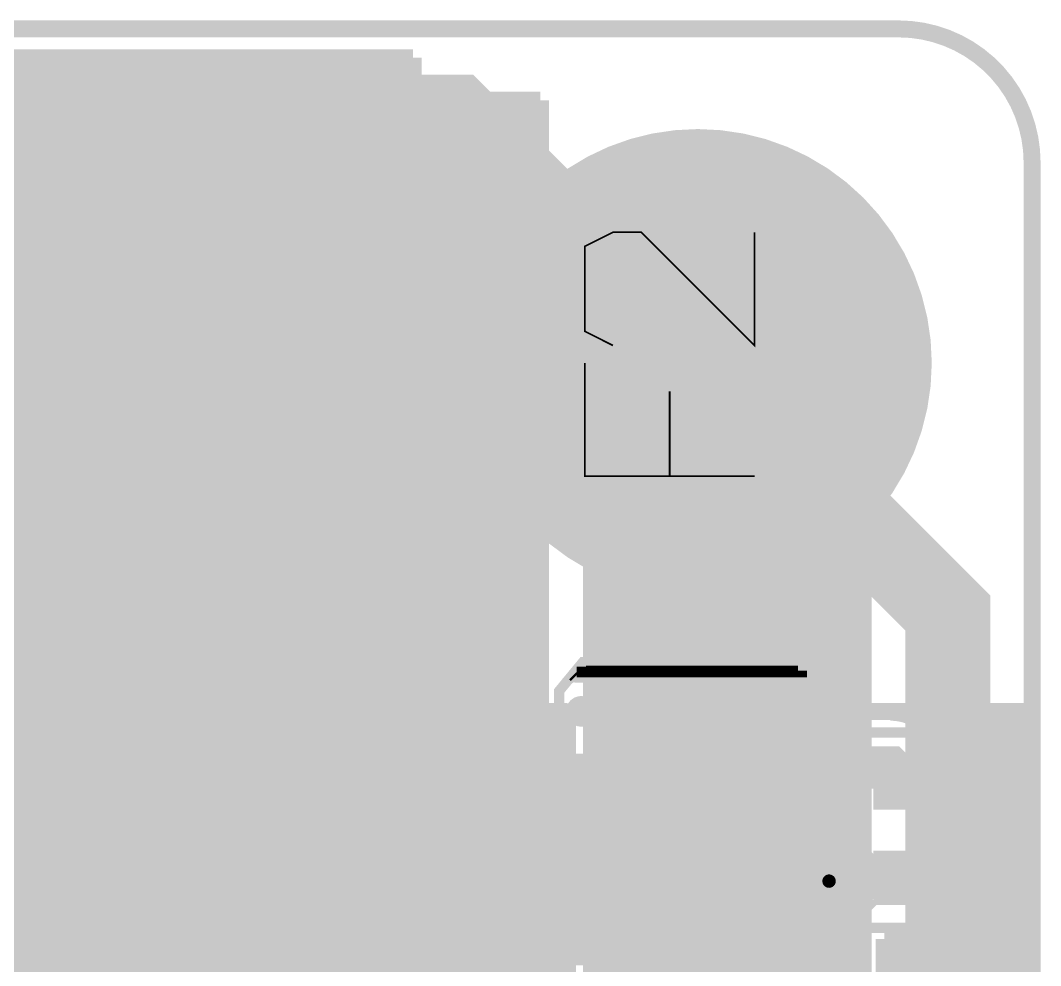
# Model space of a CAD drawing. Extents: x -5 to 208, y -5 to 206.
# Drawn here: x 191.86 to 207.13, y 192.28 to 206.43 of the extents above; entities that cross this region are included whole.
import ezdxf

# ---------------------------------------------------------------- set-up
doc = ezdxf.new("R2010")
doc.units = 0
doc.header["$MEASUREMENT"] = 0
doc.layers.get('0').update_dxf_attribs({"linetype": 'CONTINUOUS'})
for name, color, linetype in [('22-301-0_BOT', 7, 'CONTINUOUS'), ('22-301-0_DRD', 7, 'CONTINUOUS'), ('22-301-0_IN1', 1, 'CONTINUOUS'), ('22-301-0_IN2', 4, 'CONTINUOUS'), ('22-301-0_SMB', 3, 'CONTINUOUS'), ('22-301-0_SMT', 5, 'CONTINUOUS'), ('22-301-0_SST', 10, 'CONTINUOUS'), ('22-301-0_TOP', 14, 'CONTINUOUS'), ('THRUHOLE_TAP', 11, 'CONTINUOUS')]:
    doc.layers.add(name, color=color, linetype=linetype)

# ---------------------------------------------------------------- blocks, each defined once
blk = doc.blocks.new('ROUND_22')
at = {"const_width": 3.50012}
blk.add_lwpolyline([(-1.75006, 0, 1), (1.75006, 0, 1)], format="xyb", close=True, dxfattribs=at)
blk = doc.blocks.new('ROUND_66')
at = {"const_width": 0.35052}
blk.add_lwpolyline([(-0.17526, 0, 1), (0.17526, 0, 1)], format="xyb", close=True, dxfattribs=at)
blk = doc.blocks.new('ROUND_44')
at = {"const_width": 1.75006}
blk.add_lwpolyline([(-0.87503, 0, 1), (0.87503, 0, 1)], format="xyb", close=True, dxfattribs=at)
blk = doc.blocks.new('ROUND_69')
at = {"const_width": 0.35052}
blk.add_lwpolyline([(-0.17526, 0, 1), (0.17526, 0, 1)], format="xyb", close=True, dxfattribs=at)
blk = doc.blocks.new('RECTANGLE_6')
blk.add_solid([(0.4826, 0.4064), (0.4826, -0.4064), (-0.4826, 0.4064), (-0.4826, -0.4064)])
blk = doc.blocks.new('RECTANGLE_19')
blk.add_solid([(1.3716, 1.0795), (1.3716, -1.0795), (-1.3716, 1.0795), (-1.3716, -1.0795)])
blk = doc.blocks.new('ROUND_71')
at = {"const_width": 0.7493}
blk.add_lwpolyline([(-0.37465, 0, 1), (0.37465, 0, 1)], format="xyb", close=True, dxfattribs=at)
blk = doc.blocks.new('ROUND_1')
at = {"const_width": 0.50038}
blk.add_lwpolyline([(-0.25019, 0, 1), (0.25019, 0, 1)], format="xyb", close=True, dxfattribs=at)
blk = doc.blocks.new('ROUND_74')
at = {"const_width": 0.10033}
blk.add_lwpolyline([(-0.050164, 0, 1), (0.050164, 0, 1)], format="xyb", close=True, dxfattribs=at)

msp = doc.modelspace()

# ---------------------------------------------------------------- linework, layer by layer
at = {"layer": '22-301-0_BOT'}
for points, const_width in [([(195.834, 203.073), (171.47286, 203.073)], 0.254), ([(191.9478, 203.073), (191.9478, 193.4337)], 0.254), ([(192.1764, 203.073), (192.1764, 193.4337)], 0.254), ([(192.405, 203.073), (192.405, 193.4337)], 0.254), ([(192.6336, 203.073), (192.6336, 193.4337)], 0.254), ([(192.8622, 203.073), (192.8622, 193.4337)], 0.254), ([(193.0908, 203.073), (193.0908, 193.4337)], 0.254), ([(193.3194, 203.073), (193.3194, 193.4337)], 0.254), ([(193.548, 203.073), (193.548, 193.4337)], 0.254), ([(193.7766, 203.073), (193.7766, 193.4337)], 0.254), ([(194.0052, 203.073), (194.0052, 193.4337)], 0.254), ([(194.2338, 203.073), (194.2338, 193.4337)], 0.254), ([(194.4624, 203.073), (194.4624, 193.4337)], 0.254), ([(194.691, 203.073), (194.691, 193.4337)], 0.254), ([(194.9196, 203.073), (194.9196, 193.4337)], 0.254), ([(195.1482, 203.073), (195.1482, 193.4337)], 0.254), ([(195.3768, 203.073), (195.3768, 193.4337)], 0.254), ([(195.6054, 203.073), (195.6054, 193.4337)], 0.254), ([(195.834, 203.073), (195.834, 195.326)], 0.254), ([(195.834, 202.946), (171.47286, 202.946)], 0.254), ([(195.834, 202.7174), (171.47286, 202.7174)], 0.254), ([(195.834, 202.4888), (171.47286, 202.4888)], 0.254), ([(195.834, 202.2602), (171.47286, 202.2602)], 0.254), ([(195.834, 202.0316), (171.47286, 202.0316)], 0.254), ([(195.834, 201.803), (171.0436, 201.803)], 0.254), ([(195.834, 201.5744), (171.26458, 201.5744)], 0.254), ([(195.834, 201.3458), (171.39158, 201.3458)], 0.254), ([(195.834, 201.1172), (171.45762, 201.1172)], 0.254), ([(195.834, 200.8886), (171.47286, 200.8886)], 0.254), ([(195.834, 200.66), (171.43984, 200.66)], 0.254), ([(195.834, 200.4314), (171.35348, 200.4314)], 0.254), ([(195.834, 200.2028), (171.19854, 200.2028)], 0.254), ([(195.834, 199.9742), (170.92168, 199.9742)], 0.254), ([(195.834, 199.7456), (109.5502, 199.7456)], 0.254), ([(195.834, 199.517), (109.26318, 199.517)], 0.254), ([(195.834, 199.2884), (109.21746, 199.2884)], 0.254), ([(195.834, 199.0598), (109.5248, 199.0598)], 0.254), ([(195.834, 198.8312), (109.70768, 198.8312)], 0.254), ([(195.834, 198.6026), (109.82198, 198.6026)], 0.254), ([(195.834, 198.374), (109.89056, 198.374)], 0.254), ([(195.834, 198.1454), (109.91342, 198.1454)], 0.254), ([(195.834, 197.9168), (109.89818, 197.9168)], 0.254), ([(195.834, 197.6882), (109.8423, 197.6882)], 0.254), ([(195.834, 197.4596), (109.73816, 197.4596)], 0.254), ([(195.834, 197.231), (109.57306, 197.231)], 0.254), ([(195.834, 197.0024), (109.30382, 197.0024)], 0.254), ([(195.834, 196.7738), (106.6927, 196.7738)], 0.254), ([(195.834, 196.5452), (106.6927, 196.5452)], 0.254), ([(195.834, 196.3166), (106.6927, 196.3166)], 0.254), ([(195.834, 196.088), (106.6927, 196.088)], 0.254), ([(195.834, 195.8594), (106.6927, 195.8594)], 0.254), ([(195.834, 195.6308), (106.6927, 195.6308)], 0.254), ([(195.834, 195.4022), (106.6927, 195.4022)], 0.254), ([(202.057, 195.326), (195.834, 195.326)], 0.254), ([(195.834, 195.326), (195.834, 193.4337)], 0.254), ([(196.0626, 195.326), (196.0626, 193.4337)], 0.254), ([(196.2912, 195.326), (196.2912, 193.4337)], 0.254), ([(196.5198, 195.326), (196.5198, 193.4337)], 0.254), ([(196.7484, 195.326), (196.7484, 193.4337)], 0.254), ([(196.977, 195.326), (196.977, 193.4337)], 0.254), ([(197.2056, 195.326), (197.2056, 193.4337)], 0.254), ([(197.4342, 195.326), (197.4342, 193.4337)], 0.254), ([(197.6628, 195.326), (197.6628, 193.4337)], 0.254), ([(197.8914, 195.326), (197.8914, 193.4337)], 0.254), ([(198.12, 195.326), (198.12, 193.4337)], 0.254), ([(198.3486, 195.326), (198.3486, 193.4337)], 0.254), ([(198.5772, 195.326), (198.5772, 193.4337)], 0.254), ([(198.8058, 195.326), (198.8058, 193.4337)], 0.254), ([(199.0344, 195.326), (199.0344, 193.4337)], 0.254), ([(199.263, 195.326), (199.263, 193.4337)], 0.254), ([(199.4916, 195.326), (199.4916, 193.4337)], 0.254), ([(199.7202, 195.326), (199.7202, 193.4337)], 0.254), ([(199.9488, 195.326), (199.9488, 193.4337)], 0.254), ([(200.1774, 195.326), (200.1774, 193.4337)], 0.254), ([(200.406, 195.326), (200.406, 193.4337)], 0.254), ([(200.6346, 195.326), (200.6346, 193.4337)], 0.254), ([(200.8632, 195.326), (200.8632, 193.4337)], 0.254), ([(201.0918, 195.326), (201.0918, 193.4337)], 0.254), ([(201.3204, 195.326), (201.3204, 193.4337)], 0.254), ([(201.549, 195.326), (201.549, 193.4337)], 0.254), ([(201.7776, 195.326), (201.7776, 193.4337)], 0.254), ([(202.0062, 195.326), (202.0062, 193.4337)], 0.254), ([(202.057, 195.326), (202.057, 193.4337)], 0.254), ([(202.057, 195.1736), (106.6927, 195.1736)], 0.254), ([(202.057, 194.945), (106.6927, 194.945)], 0.254), ([(202.057, 194.7164), (106.6927, 194.7164)], 0.254), ([(202.057, 194.4878), (106.6927, 194.4878)], 0.254), ([(202.057, 194.2592), (106.6927, 194.2592)], 0.254), ([(202.057, 194.0306), (106.6927, 194.0306)], 0.254), ([(202.057, 193.802), (106.6927, 193.802)], 0.254), ([(133.985, 190.5), (162.433, 190.5), (163.322, 189.611), (175.768, 189.611), (178.943, 192.786), (203.2, 192.786), (203.962, 193.548)], 0.635), ([(202.057, 193.5734), (106.6927, 193.5734)], 0.254), ([(202.057, 193.4337), (178.943, 193.4337)], 0.254)]:
    msp.add_lwpolyline(points, dxfattribs=dict(at, const_width=const_width))
at = {"layer": '22-301-0_DRD', "const_width": 0.254}
for points in [[(205.00086, 206.2988), (-2.99974, 206.2988)], [(206.99984, 121.99874), (206.99984, 204.29982)], [(200.72858, 202.57008), (200.72858, 200.03008)], [(203.26858, 202.57008), (200.72858, 202.57008)], [(203.26858, 202.57008), (200.72858, 200.03008)], [(203.26858, 200.03008), (200.72858, 202.57008)], [(203.26858, 200.03008), (203.26858, 202.57008)], [(200.72858, 200.03008), (203.26858, 200.03008)], [(203.708, 194.183), (203.327, 193.802)], [(204.216, 194.183), (203.708, 194.183)], [(204.597, 193.802), (204.216, 194.183)], [(203.327, 193.802), (203.327, 193.294)], [(204.597, 193.294), (204.597, 193.802)], [(203.327, 193.294), (203.708, 192.913)], [(204.216, 192.913), (204.597, 193.294)], [(203.708, 192.913), (204.216, 192.913)]]:
    msp.add_lwpolyline(points, dxfattribs=at)
msp.add_lwpolyline([(206.99984, 204.29982, 0.4142136), (205.00086, 206.2988)], format="xyb", dxfattribs=at)
at = {"layer": '22-301-0_IN1'}
for points, const_width in [([(162.3695, 202.92822), (162.3695, 204.9272), (162.3695, 204.978), (198.374, 204.978), (201.99858, 201.35088), (201.99858, 201.30008)], 1.27), ([(195.58, 203.327), (171.3992, 203.327)], 0.254), ([(191.77, 203.327), (191.77, 165.9763)], 0.254), ([(191.9986, 203.327), (191.9986, 166.27856)], 0.254), ([(192.2272, 203.327), (192.2272, 166.39032)], 0.254), ([(192.4558, 203.327), (192.4558, 166.41318)], 0.254), ([(192.6844, 203.327), (192.6844, 166.35476)], 0.254), ([(192.913, 203.327), (192.913, 166.18712)], 0.254), ([(193.1416, 203.327), (193.1416, 164.846)], 0.254), ([(193.3702, 203.327), (193.3702, 164.846)], 0.254), ([(193.5988, 203.327), (193.5988, 164.846)], 0.254), ([(193.8274, 203.327), (193.8274, 164.846)], 0.254), ([(194.056, 203.327), (194.056, 164.846)], 0.254), ([(194.2846, 203.327), (194.2846, 164.846)], 0.254), ([(194.5132, 203.327), (194.5132, 164.846)], 0.254), ([(194.7418, 203.327), (194.7418, 164.846)], 0.254), ([(194.9704, 203.327), (194.9704, 164.846)], 0.254), ([(195.199, 203.327), (195.199, 164.846)], 0.254), ([(195.4276, 203.327), (195.4276, 164.846)], 0.254), ([(195.58, 203.327), (199.644, 199.263), (199.644, 164.846)], 0.254), ([(195.6562, 203.2508), (195.6562, 164.846)], 0.254), ([(195.7832, 203.1238), (171.45508, 203.1238)], 0.254), ([(196.0118, 202.8952), (171.47286, 202.8952)], 0.254), ([(195.8848, 203.0222), (195.8848, 164.846)], 0.254), ([(196.1134, 202.7936), (196.1134, 164.846)], 0.254), ([(196.2404, 202.6666), (171.43984, 202.6666)], 0.254), ([(196.469, 202.438), (171.35602, 202.438)], 0.254), ([(196.342, 202.565), (196.342, 164.846)], 0.254), ([(196.5706, 202.3364), (196.5706, 164.846)], 0.254), ([(196.6976, 202.2094), (171.20616, 202.2094)], 0.254), ([(196.9262, 201.9808), (170.93438, 201.9808)], 0.254), ([(196.7992, 202.1078), (196.7992, 164.846)], 0.254), ([(197.0278, 201.8792), (197.0278, 180.96992)], 0.254), ([(197.1548, 201.7522), (171.10456, 201.7522)], 0.254), ([(201.99858, 201.30008), (205.74, 197.55866), (205.74, 140.843), (205.74, 128.651), (202.057, 124.968), (201.99858, 124.9807)], 1.27), ([(201.99858, 201.30008), (205.74, 197.55866), (205.74, 140.843), (202.565, 140.843)], 1.27), ([(197.3834, 201.5236), (171.30014, 201.5236)], 0.254), ([(197.2564, 201.6506), (197.2564, 181.10708)], 0.254), ([(197.485, 201.422), (197.485, 181.14772)], 0.254), ([(197.612, 201.295), (171.40936, 201.295)], 0.254), ([(197.8406, 201.0664), (171.46524, 201.0664)], 0.254), ([(197.7136, 201.1934), (197.7136, 181.10708)], 0.254), ([(197.9422, 200.9648), (197.9422, 180.96992)], 0.254), ([(198.0692, 200.8378), (171.46778, 200.8378)], 0.254), ([(198.2978, 200.6092), (171.4246, 200.6092)], 0.254), ([(198.1708, 200.7362), (198.1708, 164.846)], 0.254), ([(198.3994, 200.5076), (198.3994, 164.846)], 0.254), ([(198.5264, 200.3806), (171.32554, 200.3806)], 0.254), ([(198.755, 200.152), (171.15282, 200.152)], 0.254), ([(198.628, 200.279), (198.628, 164.846)], 0.254), ([(198.8566, 200.0504), (198.8566, 164.846)], 0.254), ([(198.9836, 199.9234), (170.82262, 199.9234)], 0.254), ([(199.2122, 199.6948), (109.4994, 199.6948)], 0.254), ([(199.0852, 199.8218), (199.0852, 164.846)], 0.254), ([(199.3138, 199.5932), (199.3138, 164.846)], 0.254), ([(199.4408, 199.4662), (109.1692, 199.4662)], 0.254), ([(199.644, 199.2376), (109.30382, 199.2376)], 0.254), ([(200.406, 199.263), (200.406, 164.211), (176.149, 164.211)], 0.254), ([(199.5424, 199.3646), (199.5424, 164.846)], 0.254), ([(200.406, 199.263), (204.47, 195.199)], 0.254), ([(200.533, 199.136), (200.406, 199.136)], 0.254), ([(200.5584, 199.1106), (200.5584, 126.4793)], 0.254), ([(199.644, 199.009), (109.57306, 199.009)], 0.254), ([(199.644, 198.7804), (109.73816, 198.7804)], 0.254), ([(200.7616, 198.9074), (200.406, 198.9074)], 0.254), ([(200.787, 198.882), (200.787, 126.6698)], 0.254), ([(200.9902, 198.6788), (200.406, 198.6788)], 0.254), ([(201.0156, 198.6534), (201.0156, 126.81204)], 0.254), ([(199.644, 198.5518), (109.8423, 198.5518)], 0.254), ([(199.644, 198.3232), (109.89818, 198.3232)], 0.254), ([(201.2188, 198.4502), (200.406, 198.4502)], 0.254), ([(201.2442, 198.4248), (201.2442, 170.18508)], 0.254), ([(201.4474, 198.2216), (200.406, 198.2216)], 0.254), ([(201.4728, 198.1962), (201.4728, 170.39336)], 0.254), ([(199.644, 198.0946), (109.91342, 198.0946)], 0.254), ([(199.644, 197.866), (109.89056, 197.866)], 0.254), ([(201.676, 197.993), (200.406, 197.993)], 0.254), ([(201.7014, 197.9676), (201.7014, 170.46956)], 0.254), ([(201.9046, 197.7644), (200.406, 197.7644)], 0.254), ([(201.93, 197.739), (201.93, 170.46702)], 0.254), ([(199.644, 197.6374), (109.82198, 197.6374)], 0.254), ([(199.644, 197.4088), (109.70768, 197.4088)], 0.254), ([(202.1332, 197.5358), (200.406, 197.5358)], 0.254), ([(202.1586, 197.5104), (202.1586, 170.37812)], 0.254), ([(202.3618, 197.3072), (200.406, 197.3072)], 0.254), ([(202.3872, 197.2818), (202.3872, 170.14698)], 0.254), ([(199.644, 197.1802), (109.5248, 197.1802)], 0.254), ([(199.644, 196.9516), (109.21746, 196.9516)], 0.254), ([(202.5904, 197.0786), (200.406, 197.0786)], 0.254), ([(202.6158, 197.0532), (202.6158, 141.8082)], 0.254), ([(202.819, 196.85), (200.406, 196.85)], 0.254), ([(202.8444, 196.8246), (202.8444, 141.8082)], 0.254), ([(199.644, 196.723), (71.53402, 196.723)], 0.254), ([(199.644, 196.4944), (71.53656, 196.4944)], 0.254), ([(203.0476, 196.6214), (200.406, 196.6214)], 0.254), ([(203.073, 196.596), (203.073, 164.02812)], 0.254), ([(203.2762, 196.3928), (200.406, 196.3928)], 0.254), ([(203.3016, 196.3674), (203.3016, 164.19576)], 0.254), ([(199.644, 196.2658), (71.46036, 196.2658)], 0.254), ([(199.644, 196.0372), (71.25208, 196.0372)], 0.254), ([(203.5048, 196.1642), (200.406, 196.1642)], 0.254), ([(203.5302, 196.1388), (203.5302, 164.25418)], 0.254), ([(203.7334, 195.9356), (200.406, 195.9356)], 0.254), ([(203.7588, 195.9102), (203.7588, 164.23132)], 0.254), ([(199.644, 195.8086), (67.691, 195.8086)], 0.254), ([(199.644, 195.58), (67.691, 195.58)], 0.254), ([(203.962, 195.707), (200.406, 195.707)], 0.254), ([(203.9874, 195.6816), (203.9874, 164.11956)], 0.254), ([(204.1906, 195.4784), (200.406, 195.4784)], 0.254), ([(204.216, 195.453), (204.216, 163.8173)], 0.254), ([(199.644, 195.3514), (67.691, 195.3514)], 0.254), ([(199.644, 195.1228), (98.81108, 195.1228)], 0.254), ([(204.4192, 195.2498), (200.406, 195.2498)], 0.254), ([(204.4446, 195.2244), (204.4446, 141.8082)], 0.254), ([(204.47, 195.199), (204.47, 141.8082)], 0.254), ([(204.47, 195.0212), (200.406, 195.0212)], 0.254), ([(199.644, 194.8942), (99.01936, 194.8942)], 0.254), ([(199.644, 194.6656), (99.09556, 194.6656)], 0.254), ([(204.47, 194.7926), (200.406, 194.7926)], 0.254), ([(204.47, 194.564), (200.406, 194.564)], 0.254), ([(199.644, 194.437), (99.09302, 194.437)], 0.254), ([(199.644, 194.2084), (99.00412, 194.2084)], 0.254), ([(204.47, 194.3354), (200.406, 194.3354)], 0.254), ([(204.47, 194.1068), (200.406, 194.1068)], 0.254), ([(199.644, 193.9798), (98.77298, 193.9798)], 0.254), ([(199.644, 193.7512), (106.54792, 193.7512)], 0.254), ([(204.47, 193.8782), (200.406, 193.8782)], 0.254), ([(204.47, 193.6496), (200.406, 193.6496)], 0.254), ([(199.644, 193.5226), (106.68508, 193.5226)], 0.254), ([(199.644, 193.294), (106.72572, 193.294)], 0.254), ([(204.47, 193.421), (200.406, 193.421)], 0.254), ([(204.47, 193.1924), (200.406, 193.1924)], 0.254), ([(199.644, 193.0654), (106.68508, 193.0654)], 0.254), ([(199.644, 192.8368), (106.54792, 192.8368)], 0.254), ([(204.47, 192.9638), (200.406, 192.9638)], 0.254), ([(204.47, 192.7352), (200.406, 192.7352)], 0.254), ([(199.644, 192.6082), (104.18318, 192.6082)], 0.254), ([(204.47, 192.5066), (200.406, 192.5066)], 0.254), ([(199.644, 192.3796), (104.12476, 192.3796)], 0.254), ([(204.47, 192.278), (200.406, 192.278)], 0.254)]:
    msp.add_lwpolyline(points, dxfattribs=dict(at, const_width=const_width))
at = {"layer": '22-301-0_IN2', "const_width": 0.254}
for points in [[(199.644, 205.232), (176.80686, 205.232)], [(191.77, 205.232), (191.77, 179.9082)], [(191.9986, 205.232), (191.9986, 179.9082)], [(192.2272, 205.232), (192.2272, 179.9082)], [(192.4558, 205.232), (192.4558, 179.9082)], [(192.6844, 205.232), (192.6844, 179.9082)], [(192.913, 205.232), (192.913, 179.9082)], [(193.1416, 205.232), (193.1416, 179.9082)], [(193.3702, 205.232), (193.3702, 179.9082)], [(193.5988, 205.232), (193.5988, 179.9082)], [(193.8274, 205.232), (193.8274, 179.9082)], [(194.056, 205.232), (194.056, 179.9082)], [(194.2846, 205.232), (194.2846, 179.9082)], [(194.5132, 205.232), (194.5132, 179.9082)], [(194.7418, 205.232), (194.7418, 179.9082)], [(194.9704, 205.232), (194.9704, 179.9082)], [(195.199, 205.232), (195.199, 179.9082)], [(195.4276, 205.232), (195.4276, 179.9082)], [(195.6562, 205.232), (195.6562, 179.9082)], [(195.8848, 205.232), (195.8848, 179.9082)], [(196.1134, 205.232), (196.1134, 179.9082)], [(196.342, 205.232), (196.342, 179.96916)], [(196.5706, 205.232), (196.5706, 180.19776)], [(196.7992, 205.232), (196.7992, 180.42636)], [(197.0278, 205.232), (197.0278, 180.96992)], [(197.2564, 205.232), (197.2564, 181.10708)], [(197.485, 205.232), (197.485, 181.14772)], [(197.7136, 205.232), (197.7136, 181.10708)], [(197.9422, 205.232), (197.9422, 180.96992)], [(198.1708, 205.232), (198.1708, 169.3672)], [(198.3994, 205.232), (198.3994, 169.3672)], [(198.628, 205.232), (198.628, 169.3672)], [(198.8566, 205.232), (198.8566, 169.3672)], [(199.0852, 205.232), (199.0852, 169.3672)], [(199.3138, 205.232), (199.3138, 169.3672)], [(199.5424, 205.232), (199.5424, 169.3672)], [(199.644, 205.232), (199.644, 169.3672)], [(199.644, 205.105), (176.85512, 205.105)], [(199.644, 204.8764), (176.87798, 204.8764)], [(199.644, 204.6478), (176.81956, 204.6478)], [(199.644, 204.4192), (176.65192, 204.4192)], [(199.644, 204.1906), (67.691, 204.1906)], [(199.644, 203.962), (170.75912, 203.962)], [(199.644, 203.7334), (171.12488, 203.7334)], [(199.644, 203.5048), (171.3103, 203.5048)], [(199.644, 203.2762), (171.41698, 203.2762)], [(199.644, 203.0476), (171.46524, 203.0476)], [(199.644, 202.819), (171.46778, 202.819)], [(199.644, 202.5904), (171.41952, 202.5904)], [(199.644, 202.3618), (171.31538, 202.3618)], [(199.644, 202.1332), (171.1325, 202.1332)], [(199.644, 201.9046), (170.88612, 201.9046)], [(199.644, 201.676), (171.1833, 201.676)], [(199.644, 201.4474), (171.34332, 201.4474)], [(199.644, 201.2188), (171.43476, 201.2188)], [(199.644, 200.9902), (171.47032, 200.9902)], [(199.644, 200.7616), (171.46016, 200.7616)], [(199.644, 200.533), (171.3992, 200.533)], [(199.644, 200.3044), (171.27728, 200.3044)], [(199.644, 200.0758), (171.069, 200.0758)], [(199.644, 199.8472), (170.58386, 199.8472)], [(199.644, 199.6186), (109.4105, 199.6186)], [(199.644, 199.39), (108.97616, 199.39)], [(199.644, 199.1614), (109.4105, 199.1614)], [(199.644, 198.9328), (109.63656, 198.9328)], [(204.47, 199.009), (200.406, 199.009)], [(200.406, 199.009), (200.406, 169.3672)], [(204.47, 198.9582), (200.406, 198.9582)], [(200.5584, 199.009), (200.5584, 169.3672)], [(200.787, 199.009), (200.787, 169.55516)], [(201.0156, 199.009), (201.0156, 169.78376)], [(201.2442, 199.009), (201.2442, 170.18508)], [(201.4728, 199.009), (201.4728, 170.39336)], [(201.7014, 199.009), (201.7014, 170.46956)], [(201.93, 199.009), (201.93, 170.46702)], [(202.1586, 199.009), (202.1586, 170.37812)], [(202.3872, 199.009), (202.3872, 170.14698)], [(202.6158, 199.009), (202.6158, 141.52118)], [(202.8444, 199.009), (202.8444, 141.46276)], [(203.073, 199.009), (203.073, 164.02812)], [(203.3016, 199.009), (203.3016, 164.19576)], [(203.5302, 199.009), (203.5302, 164.25418)], [(203.7588, 199.009), (203.7588, 164.23132)], [(203.9874, 199.009), (203.9874, 164.11956)], [(204.216, 199.009), (204.216, 163.8173)], [(204.4446, 199.009), (204.4446, 121.539)], [(204.47, 199.009), (204.47, 121.539)], [(199.644, 198.7042), (109.7788, 198.7042)], [(204.47, 198.7296), (200.406, 198.7296)], [(199.644, 198.4756), (109.86516, 198.4756)], [(204.47, 198.501), (200.406, 198.501)], [(199.644, 198.247), (109.90834, 198.247)], [(204.47, 198.2724), (200.406, 198.2724)], [(199.644, 198.0184), (109.91088, 198.0184)], [(204.47, 198.0438), (200.406, 198.0438)], [(199.644, 197.7898), (109.87278, 197.7898)], [(204.47, 197.8152), (200.406, 197.8152)], [(199.644, 197.5612), (109.7915, 197.5612)], [(204.47, 197.5866), (200.406, 197.5866)], [(199.644, 197.3326), (109.65434, 197.3326)], [(204.47, 197.358), (200.406, 197.358)], [(199.644, 197.104), (109.44098, 197.104)], [(204.47, 197.1294), (200.406, 197.1294)], [(199.644, 196.8754), (109.05236, 196.8754)], [(204.47, 196.9008), (200.406, 196.9008)], [(199.644, 196.6468), (71.54418, 196.6468)], [(204.47, 196.6722), (200.406, 196.6722)], [(199.644, 196.4182), (71.52132, 196.4182)], [(204.47, 196.4436), (200.406, 196.4436)], [(199.644, 196.1896), (71.40956, 196.1896)], [(204.47, 196.215), (200.406, 196.215)], [(199.644, 195.961), (71.1073, 195.961)], [(204.47, 195.9864), (200.406, 195.9864)], [(199.644, 195.7324), (67.691, 195.7324)], [(204.47, 195.7578), (200.406, 195.7578)], [(199.644, 195.5038), (67.691, 195.5038)], [(204.47, 195.5292), (200.406, 195.5292)], [(199.644, 195.2752), (67.691, 195.2752)], [(204.47, 195.3006), (200.406, 195.3006)], [(199.644, 195.0466), (98.90252, 195.0466)], [(204.47, 195.072), (200.406, 195.072)], [(199.644, 194.818), (99.05492, 194.818)], [(204.47, 194.8434), (200.406, 194.8434)], [(199.644, 194.5894), (99.10318, 194.5894)], [(204.47, 194.6148), (200.406, 194.6148)], [(199.644, 194.3608), (99.0727, 194.3608)], [(204.47, 194.3862), (200.406, 194.3862)], [(199.644, 194.1322), (98.95078, 194.1322)], [(204.47, 194.1576), (200.406, 194.1576)], [(199.644, 193.9036), (106.34472, 193.9036)], [(204.47, 193.929), (200.406, 193.929)], [(199.644, 193.675), (106.60888, 193.675)], [(204.47, 193.7004), (200.406, 193.7004)], [(199.644, 193.4464), (106.70794, 193.4464)], [(204.47, 193.4718), (200.406, 193.4718)], [(199.644, 193.2178), (106.72064, 193.2178)], [(204.47, 193.2432), (200.406, 193.2432)], [(199.644, 192.9892), (106.65206, 192.9892)], [(204.47, 193.0146), (200.406, 193.0146)], [(199.644, 192.7606), (106.46664, 192.7606)], [(204.47, 192.786), (200.406, 192.786)], [(199.644, 192.532), (104.17302, 192.532)], [(204.47, 192.5574), (200.406, 192.5574)], [(199.644, 192.3034), (104.08412, 192.3034)], [(204.47, 192.3288), (200.406, 192.3288)]]:
    msp.add_lwpolyline(points, dxfattribs=at)
at = {"layer": '22-301-0_SST'}
for points, const_width in [([(192.9765, 204.99832), (192.55232, 204.99832)], 0.254), ([(192.76568, 203.72832), (192.76568, 204.99832)], 0.254), ([(194.437, 203.94168), (194.33032, 203.72832), (193.69532, 203.72832), (193.59118, 203.94168), (193.59118, 204.7875), (193.69532, 204.99832), (194.33032, 204.99832), (194.437, 204.7875)], 0.254), ([(195.8975, 203.72832), (195.8975, 204.36332), (195.58, 204.99832), (195.36918, 204.99832), (195.05168, 204.36332), (195.05168, 203.72832)], 0.254), ([(195.8975, 204.1525), (195.05168, 204.1525)], 0.254), ([(192.9765, 203.72832), (192.55232, 203.72832)], 0.254), ([(202.84694, 203.25588), (202.84694, 201.5617), (201.15276, 203.25588), (200.72858, 203.25588), (200.30694, 203.04506), (200.30694, 201.77506), (200.72858, 201.5617)], 0.0254), ([(202.84694, 199.6059), (200.30694, 199.6059), (200.30694, 201.30008)], 0.0254), ([(201.57694, 200.8759), (201.57694, 199.6059)], 0.0254), ([(197.485, 197.866), (184.531, 197.866), (184.531, 196.342)], 0.254), ([(191.9478, 197.866), (191.9478, 196.342)], 0.254), ([(192.1764, 197.866), (192.1764, 196.342)], 0.254), ([(192.405, 197.866), (192.405, 196.342)], 0.254), ([(192.6336, 197.866), (192.6336, 196.342)], 0.254), ([(192.8622, 197.866), (192.8622, 196.342)], 0.254), ([(193.0908, 197.866), (193.0908, 196.342)], 0.254), ([(193.3194, 197.866), (193.3194, 196.342)], 0.254), ([(193.548, 197.866), (193.548, 196.342)], 0.254), ([(193.7766, 197.866), (193.7766, 196.342)], 0.254), ([(194.0052, 197.866), (194.0052, 196.342)], 0.254), ([(194.2338, 197.866), (194.2338, 196.342)], 0.254), ([(194.4624, 197.866), (194.4624, 196.342)], 0.254), ([(194.691, 197.866), (194.691, 196.342)], 0.254), ([(194.9196, 197.866), (194.9196, 196.342)], 0.254), ([(195.1482, 197.866), (195.1482, 196.342)], 0.254), ([(195.3768, 197.866), (195.3768, 196.342)], 0.254), ([(195.6054, 197.866), (195.6054, 196.342)], 0.254), ([(195.834, 197.866), (195.834, 196.342)], 0.254), ([(196.0626, 197.866), (196.0626, 196.342)], 0.254), ([(196.2912, 197.866), (196.2912, 196.342)], 0.254), ([(196.5198, 197.866), (196.5198, 196.342)], 0.254), ([(196.7484, 197.866), (196.7484, 196.342)], 0.254), ([(196.977, 197.866), (196.977, 196.342)], 0.254), ([(197.2056, 197.866), (197.2056, 196.342)], 0.254), ([(197.4342, 197.866), (197.4342, 196.342)], 0.254), ([(197.485, 197.866), (197.485, 196.342)], 0.254), ([(197.485, 197.8152), (184.531, 197.8152)], 0.254), ([(197.485, 197.5866), (184.531, 197.5866)], 0.254), ([(197.485, 197.358), (184.531, 197.358)], 0.254), ([(197.485, 197.1294), (184.531, 197.1294)], 0.254), ([(197.485, 196.9008), (184.531, 196.9008)], 0.254), ([(197.485, 196.6722), (184.531, 196.6722)], 0.254), ([(199.93356, 195.23456), (199.93102, 190.881), (199.93102, 189.2427), (203.92898, 189.2427), (203.9366, 196.3674), (203.4794, 196.8246), (200.279, 196.8246), (199.9234, 196.3928), (199.93356, 195.23456)], 0.1524), ([(203.4794, 196.7738), (200.279, 196.7738), (200.152, 196.6214), (200.0758, 196.5706), (200.025, 196.5198)], 0.1524), ([(200.26376, 196.75602), (200.26376, 196.596)], 0.1524), ([(203.49464, 196.75856), (200.2663, 196.75856)], 0.1524), ([(200.40092, 196.7738), (200.40092, 196.596)], 0.1524), ([(200.53808, 196.7738), (200.53808, 196.596)], 0.1524), ([(200.67524, 196.7738), (200.67524, 196.596)], 0.1524), ([(200.8124, 196.7738), (200.8124, 196.596)], 0.1524), ([(200.94956, 196.7738), (200.94956, 196.596)], 0.1524), ([(201.08672, 196.7738), (201.08672, 196.596)], 0.1524), ([(201.22388, 196.7738), (201.22388, 196.596)], 0.1524), ([(201.36104, 196.7738), (201.36104, 196.596)], 0.1524), ([(201.4982, 196.7738), (201.4982, 196.596)], 0.1524), ([(201.63536, 196.7738), (201.63536, 196.596)], 0.1524), ([(201.77252, 196.7738), (201.77252, 196.596)], 0.1524), ([(201.90968, 196.7738), (201.90968, 196.596)], 0.1524), ([(202.04684, 196.7738), (202.04684, 196.596)], 0.1524), ([(202.184, 196.7738), (202.184, 196.596)], 0.1524), ([(202.32116, 196.7738), (202.32116, 196.596)], 0.1524), ([(202.45832, 196.7738), (202.45832, 196.596)], 0.1524), ([(202.59548, 196.7738), (202.59548, 196.596)], 0.1524), ([(202.73264, 196.7738), (202.73264, 196.596)], 0.1524), ([(202.8698, 196.7738), (202.8698, 196.596)], 0.1524), ([(203.00696, 196.7738), (203.00696, 196.596)], 0.1524), ([(203.14412, 196.7738), (203.14412, 196.596)], 0.1524), ([(203.28128, 196.7738), (203.28128, 196.596)], 0.1524), ([(203.41844, 196.7738), (203.41844, 196.596)], 0.1524), ([(203.4794, 196.7738), (203.6572, 196.596)], 0.1524), ([(203.5556, 196.6976), (203.5556, 196.596)], 0.1524), ([(200.1266, 196.6214), (200.025, 196.5198)], 0.1524), ([(200.1266, 196.6214), (200.152, 196.596)], 0.1524), ([(203.6318, 196.6214), (200.152, 196.6214)], 0.1524), ([(203.6572, 196.596), (200.152, 196.596)], 0.1524), ([(197.485, 196.4436), (184.531, 196.4436)], 0.254), ([(197.485, 196.342), (184.531, 196.342)], 0.254), ([(200.2028, 196.23024), (200.2028, 195.94322)], 0.1524), ([(200.37806, 196.17436), (200.1266, 196.17436)], 0.1524), ([(200.33996, 196.21246), (200.33996, 195.961)], 0.1524), ([(197.485, 195.961), (184.531, 195.961)], 0.254), ([(197.485, 195.961), (197.485, 194.437), (184.531, 194.437)], 0.254), ([(197.485, 195.9102), (184.531, 195.9102)], 0.254), ([(191.9478, 195.961), (191.9478, 194.437)], 0.254), ([(192.1764, 195.961), (192.1764, 194.437)], 0.254), ([(192.405, 195.961), (192.405, 194.437)], 0.254), ([(192.6336, 195.961), (192.6336, 194.437)], 0.254), ([(192.8622, 195.961), (192.8622, 194.437)], 0.254), ([(193.0908, 195.961), (193.0908, 194.437)], 0.254), ([(193.3194, 195.961), (193.3194, 194.437)], 0.254), ([(193.548, 195.961), (193.548, 194.437)], 0.254), ([(193.7766, 195.961), (193.7766, 194.437)], 0.254), ([(194.0052, 195.961), (194.0052, 194.437)], 0.254), ([(194.2338, 195.961), (194.2338, 194.437)], 0.254), ([(194.4624, 195.961), (194.4624, 194.437)], 0.254), ([(194.691, 195.961), (194.691, 194.437)], 0.254), ([(194.9196, 195.961), (194.9196, 194.437)], 0.254), ([(195.1482, 195.961), (195.1482, 194.437)], 0.254), ([(195.3768, 195.961), (195.3768, 194.437)], 0.254), ([(195.6054, 195.961), (195.6054, 194.437)], 0.254), ([(195.834, 195.961), (195.834, 194.437)], 0.254), ([(196.0626, 195.961), (196.0626, 194.437)], 0.254), ([(196.2912, 195.961), (196.2912, 194.437)], 0.254), ([(196.5198, 195.961), (196.5198, 194.437)], 0.254), ([(196.7484, 195.961), (196.7484, 194.437)], 0.254), ([(196.977, 195.961), (196.977, 194.437)], 0.254), ([(197.2056, 195.961), (197.2056, 194.437)], 0.254), ([(197.4342, 195.961), (197.4342, 194.437)], 0.254), ([(200.39584, 196.0372), (200.10882, 196.0372)], 0.1524), ([(205.9305, 192.8495), (205.9305, 195.7705), (204.2922, 195.7705), (204.2922, 192.8495), (205.9305, 192.8495)], 0.1524), ([(197.485, 195.6816), (184.531, 195.6816)], 0.254), ([(197.485, 195.453), (184.531, 195.453)], 0.254), ([(197.485, 195.2244), (184.531, 195.2244)], 0.254), ([(197.485, 194.9958), (184.531, 194.9958)], 0.254), ([(197.485, 194.7672), (184.531, 194.7672)], 0.254), ([(197.485, 194.5386), (184.531, 194.5386)], 0.254), ([(199.26046, 193.63182), (199.26046, 194.1068)], 0.1524), ([(198.24446, 193.86804), (199.26046, 193.86804)], 0.1524), ([(199.9742, 193.8528), (203.9112, 193.8528)], 0.1524), ([(199.26046, 192.79362), (198.92264, 192.79362), (198.24446, 193.02984), (198.92264, 193.2686), (199.26046, 193.2686)], 0.1524), ([(199.09028, 191.95542), (199.26046, 192.01384), (199.26046, 192.36944), (199.09028, 192.4304), (198.92264, 192.4304), (198.75246, 192.36944), (198.75246, 192.01384), (198.58228, 191.95542), (198.41464, 191.95542), (198.24446, 192.01384), (198.24446, 192.36944), (198.41464, 192.4304)], 0.1524), ([(204.95006, 192.0113), (204.78242, 192.07226), (204.78242, 192.42786), (204.95006, 192.48628), (205.62824, 192.48628), (205.79842, 192.42786), (205.79842, 192.07226), (205.62824, 192.0113)], 0.1524)]:
    msp.add_lwpolyline(points, dxfattribs=dict(at, const_width=const_width))
at = {"layer": '22-301-0_SST', "const_width": 0.1524}
for points in [[(200.2536, 196.2404, 0.4142136), (200.1012, 196.088)], [(200.406, 196.088, 0.4142136), (200.2536, 196.2404)], [(200.1012, 196.088, 0.4142136), (200.2536, 195.9356)], [(200.2536, 195.9356, 0.4142136), (200.406, 196.088)]]:
    msp.add_lwpolyline(points, format="xyb", dxfattribs=at)
at = {"layer": '22-301-0_TOP'}
for points, const_width in [([(197.739, 205.867), (178.308, 205.867)], 0.254), ([(191.8208, 205.867), (191.8208, 205.63332)], 0.254), ([(192.0494, 205.867), (192.0494, 205.63332)], 0.254), ([(192.278, 205.867), (192.278, 205.63332)], 0.254), ([(192.5066, 205.867), (192.5066, 205.63332)], 0.254), ([(192.7352, 205.867), (192.7352, 205.63332)], 0.254), ([(192.9638, 205.867), (192.9638, 205.63332)], 0.254), ([(193.1924, 205.867), (193.1924, 205.63332)], 0.254), ([(193.421, 205.867), (193.421, 205.63332)], 0.254), ([(193.6496, 205.867), (193.6496, 205.63332)], 0.254), ([(193.8782, 205.867), (193.8782, 205.63332)], 0.254), ([(194.1068, 205.867), (194.1068, 205.63332)], 0.254), ([(194.3354, 205.867), (194.3354, 205.63332)], 0.254), ([(194.564, 205.867), (194.564, 205.63332)], 0.254), ([(194.7926, 205.867), (194.7926, 205.63332)], 0.254), ([(195.0212, 205.867), (195.0212, 205.63332)], 0.254), ([(195.2498, 205.867), (195.2498, 205.63332)], 0.254), ([(195.4784, 205.867), (195.4784, 205.63332)], 0.254), ([(195.707, 205.867), (195.707, 205.63332)], 0.254), ([(195.9356, 205.867), (195.9356, 205.63332)], 0.254), ([(196.1642, 205.867), (196.1642, 205.63332)], 0.254), ([(196.3928, 205.867), (196.3928, 205.63332)], 0.254), ([(196.6214, 205.867), (196.6214, 203.71816)], 0.254), ([(196.85, 205.867), (196.85, 203.98232)], 0.254), ([(197.0786, 205.867), (197.0786, 204.12202)], 0.254), ([(197.3072, 205.867), (197.3072, 204.1906)], 0.254), ([(197.5358, 205.867), (197.5358, 204.20584)], 0.254), ([(197.739, 205.867), (197.739, 204.17536)], 0.254), ([(197.739, 205.74), (178.308, 205.74)], 0.254), ([(196.5325, 205.63332), (178.66868, 205.63332), (178.66868, 203.09332)], 0.254), ([(196.5325, 205.63332), (196.5325, 203.52766)], 0.254), ([(197.739, 205.5114), (196.5325, 205.5114)], 0.254), ([(197.739, 205.2828), (196.5325, 205.2828)], 0.254), ([(197.739, 205.0542), (196.5325, 205.0542)], 0.254), ([(192.9765, 204.99832), (192.55232, 204.99832)], 0.254), ([(192.76568, 203.72832), (192.76568, 204.99832)], 0.254), ([(194.437, 203.94168), (194.33032, 203.72832), (193.69532, 203.72832), (193.59118, 203.94168), (193.59118, 204.7875), (193.69532, 204.99832), (194.33032, 204.99832), (194.437, 204.7875)], 0.254), ([(195.8975, 203.72832), (195.8975, 204.36332), (195.58, 204.99832), (195.36918, 204.99832), (195.05168, 204.36332), (195.05168, 203.72832)], 0.254), ([(197.739, 204.8256), (196.5325, 204.8256)], 0.254), ([(197.739, 204.597), (196.5325, 204.597)], 0.254), ([(197.739, 204.3684), (196.5325, 204.3684)], 0.254), ([(195.8975, 204.1525), (195.05168, 204.1525)], 0.254), ([(197.12178, 204.1398), (196.5325, 204.1398)], 0.254), ([(196.77126, 203.9112), (196.5325, 203.9112)], 0.254), ([(192.9765, 203.72832), (192.55232, 203.72832)], 0.254), ([(196.60108, 203.6826), (196.5325, 203.6826)], 0.254), ([(193.71818, 203.09332), (193.71818, 200.68032)], 0.254), ([(196.4817, 203.09332), (193.71818, 203.09332)], 0.254), ([(193.8782, 203.09332), (193.8782, 188.1505)], 0.254), ([(194.1068, 203.09332), (194.1068, 188.1505)], 0.254), ([(194.3354, 203.09332), (194.3354, 188.1505)], 0.254), ([(194.564, 203.09332), (194.564, 188.1505)], 0.254), ([(194.7926, 203.09332), (194.7926, 188.1505)], 0.254), ([(195.0212, 203.09332), (195.0212, 188.1505)], 0.254), ([(195.2498, 203.09332), (195.2498, 188.1505)], 0.254), ([(195.4784, 203.09332), (195.4784, 188.1505)], 0.254), ([(195.707, 203.09332), (195.707, 188.1505)], 0.254), ([(195.9356, 203.09332), (195.9356, 188.1505)], 0.254), ([(196.1642, 203.09332), (196.1642, 188.1505)], 0.254), ([(196.3928, 203.09332), (196.3928, 188.1505)], 0.254), ([(196.49694, 202.9968), (193.71818, 202.9968)], 0.254), ([(196.57314, 202.7682), (193.71818, 202.7682)], 0.254), ([(192.55232, 201.31532), (192.3415, 201.52868), (192.23482, 201.7395), (192.23482, 202.16368), (192.3415, 202.3745), (192.55232, 202.58532), (192.76568, 202.58532), (192.9765, 202.3745), (193.08318, 202.16368), (193.08318, 201.7395), (192.9765, 201.52868), (192.76568, 201.31532), (192.55232, 201.31532)], 0.254), ([(196.6214, 202.68184), (196.6214, 188.1505)], 0.254), ([(196.723, 202.5396), (193.71818, 202.5396)], 0.254), ([(197.01002, 202.311), (193.71818, 202.311)], 0.254), ([(196.85, 202.41768), (196.85, 188.1505)], 0.254), ([(197.0786, 202.27798), (197.0786, 188.1505)], 0.254), ([(197.3072, 202.20686), (197.3072, 188.1505)], 0.254), ([(197.5358, 202.19416), (197.5358, 188.1505)], 0.254), ([(197.739, 202.22464), (197.739, 196.088)], 0.254), ([(197.739, 202.0824), (193.71818, 202.0824)], 0.254), ([(197.739, 201.8538), (193.71818, 201.8538)], 0.254), ([(201.99858, 201.30008), (201.93, 201.22896), (201.93, 195.2498)], 1.27), ([(197.739, 201.6252), (193.71818, 201.6252)], 0.254), ([(197.739, 201.3966), (193.71818, 201.3966)], 0.254), ([(197.739, 201.168), (193.71818, 201.168)], 0.254), ([(197.739, 200.9394), (193.71818, 200.9394)], 0.254), ([(193.71818, 200.68032), (181.58968, 200.68032)], 0.254), ([(191.8208, 200.68032), (191.8208, 188.1505)], 0.254), ([(192.0494, 200.68032), (192.0494, 188.1505)], 0.254), ([(192.278, 200.68032), (192.278, 188.1505)], 0.254), ([(192.5066, 200.68032), (192.5066, 188.1505)], 0.254), ([(192.7352, 200.68032), (192.7352, 188.1505)], 0.254), ([(192.9638, 200.68032), (192.9638, 188.1505)], 0.254), ([(193.1924, 200.68032), (193.1924, 188.1505)], 0.254), ([(193.421, 200.68032), (193.421, 188.1505)], 0.254), ([(193.6496, 200.68032), (193.6496, 188.1505)], 0.254), ([(197.739, 200.7108), (193.71818, 200.7108)], 0.254), ([(197.739, 200.4822), (177.3428, 200.4822)], 0.254), ([(197.739, 200.2536), (177.3428, 200.2536)], 0.254), ([(197.739, 200.025), (177.3428, 200.025)], 0.254), ([(197.739, 199.7964), (177.3428, 199.7964)], 0.254), ([(197.739, 199.5678), (177.3428, 199.5678)], 0.254), ([(197.739, 199.3392), (177.3428, 199.3392)], 0.254), ([(197.739, 199.1106), (177.3428, 199.1106)], 0.254), ([(197.739, 198.882), (177.3428, 198.882)], 0.254), ([(197.739, 198.6534), (177.3428, 198.6534)], 0.254), ([(197.739, 198.4248), (177.3428, 198.4248)], 0.254), ([(197.739, 198.1962), (177.3428, 198.1962)], 0.254), ([(197.739, 197.9676), (177.7873, 197.9676)], 0.254), ([(197.739, 197.739), (177.7873, 197.739)], 0.254), ([(197.739, 197.5104), (177.7873, 197.5104)], 0.254), ([(197.739, 197.2818), (177.7873, 197.2818)], 0.254), ([(197.739, 197.0532), (177.7873, 197.0532)], 0.254), ([(197.739, 196.8246), (177.7873, 196.8246)], 0.254), ([(197.739, 196.596), (177.7873, 196.596)], 0.254), ([(197.739, 196.3674), (177.7873, 196.3674)], 0.254), ([(197.739, 196.1388), (177.7873, 196.1388)], 0.254), ([(200.0504, 196.088), (197.739, 196.088)], 0.254), ([(197.7644, 196.088), (197.7644, 188.1505)], 0.254), ([(197.993, 196.088), (197.993, 188.1505)], 0.254), ([(198.2216, 196.088), (198.2216, 188.1505)], 0.254), ([(198.4502, 196.088), (198.4502, 188.1505)], 0.254), ([(198.6788, 196.088), (198.6788, 188.1505)], 0.254), ([(198.9074, 196.088), (198.9074, 188.1505)], 0.254), ([(199.136, 196.088), (199.136, 188.1505)], 0.254), ([(199.3646, 196.088), (199.3646, 188.1505)], 0.254), ([(199.5932, 196.088), (199.5932, 188.1505)], 0.254), ([(199.8218, 196.088), (199.8218, 188.1505)], 0.254), ([(200.0504, 196.088), (200.0504, 193.6623)], 0.254), ([(200.0504, 196.088), (200.0504, 188.1505)], 0.254), ([(206.883, 196.088), (203.8096, 196.088)], 0.254), ([(205.0796, 196.088), (205.0796, 196.0499)], 0.254), ([(205.3082, 196.088), (205.3082, 195.95338)], 0.254), ([(205.5368, 196.088), (205.5368, 195.9356)], 0.254), ([(205.7654, 196.088), (205.7654, 195.9356)], 0.254), ([(205.994, 196.088), (205.994, 195.9356)], 0.254), ([(206.2226, 196.088), (206.2226, 182.80126)], 0.254), ([(206.4512, 196.088), (206.4512, 182.5371)], 0.254), ([(206.6798, 196.088), (206.6798, 165.735)], 0.254), ([(206.883, 196.088), (206.883, 165.735)], 0.254), ([(200.0504, 195.9102), (177.7873, 195.9102)], 0.254), ([(206.0956, 195.9356), (205.33614, 195.9356)], 0.254), ([(206.0956, 195.9356), (206.0956, 194.5132)], 0.254), ([(206.883, 195.9102), (206.0956, 195.9102)], 0.254), ([(200.0504, 195.6816), (177.7873, 195.6816)], 0.254), ([(206.883, 195.6816), (206.0956, 195.6816)], 0.254), ([(200.0504, 195.453), (177.7873, 195.453)], 0.254), ([(201.93, 195.2498), (204.8764, 195.2498), (205.105, 195.0212)], 0.635), ([(206.883, 195.453), (206.0956, 195.453)], 0.254), ([(200.0504, 195.2244), (177.7873, 195.2244)], 0.254), ([(206.883, 195.2244), (206.0956, 195.2244)], 0.254), ([(200.0504, 194.9958), (177.7873, 194.9958)], 0.254), ([(206.883, 194.9958), (206.0956, 194.9958)], 0.254), ([(200.0504, 194.7672), (177.7873, 194.7672)], 0.254), ([(206.883, 194.7672), (206.0956, 194.7672)], 0.254), ([(200.0504, 194.5386), (177.7873, 194.5386)], 0.254), ([(206.883, 194.5386), (206.0956, 194.5386)], 0.254), ([(206.0956, 194.5132), (206.0956, 194.1068)], 0.254), ([(200.0504, 194.31), (173.4693, 194.31)], 0.254), ([(206.883, 194.31), (206.0956, 194.31)], 0.254), ([(200.0504, 194.0814), (173.4693, 194.0814)], 0.254), ([(206.0956, 194.1068), (206.0956, 192.6844)], 0.254), ([(206.883, 194.0814), (206.0956, 194.0814)], 0.254), ([(200.0504, 193.8528), (176.8856, 193.8528)], 0.254), ([(205.105, 193.5988), (203.962, 193.5988), (203.962, 193.548), (203.962, 191.77), (202.946, 190.754), (202.0062, 190.754), (201.93, 190.8302)], 0.635), ([(203.962, 193.548), (203.962, 193.5988), (205.105, 193.5988)], 0.635), ([(206.883, 193.8528), (206.0956, 193.8528)], 0.254), ([(203.10856, 193.6242), (176.8856, 193.6242)], 0.254), ([(203.1111, 193.6623), (200.0504, 193.6623)], 0.254), ([(200.279, 193.6623), (200.279, 192.4177)], 0.254), ([(200.5076, 193.6623), (200.5076, 192.4177)], 0.254), ([(200.7362, 193.6623), (200.7362, 192.4177)], 0.254), ([(200.9648, 193.6623), (200.9648, 192.4177)], 0.254), ([(201.1934, 193.6623), (201.1934, 192.4177)], 0.254), ([(201.422, 193.6623), (201.422, 192.4177)], 0.254), ([(201.6506, 193.6623), (201.6506, 192.4177)], 0.254), ([(201.8792, 193.6623), (201.8792, 192.4177)], 0.254), ([(202.1078, 193.6623), (202.1078, 192.4177)], 0.254), ([(202.3364, 193.6623), (202.3364, 192.4177)], 0.254), ([(202.565, 193.6623), (202.565, 192.4177)], 0.254), ([(202.7936, 193.6623), (202.7936, 192.4177)], 0.254), ([(203.0222, 193.6623), (203.0222, 192.4177)], 0.254), ([(206.883, 193.6242), (206.0956, 193.6242)], 0.254), ([(203.11872, 193.3956), (176.8856, 193.3956)], 0.254), ([(203.1365, 193.31432), (203.1365, 192.4177)], 0.254), ([(206.883, 193.3956), (206.0956, 193.3956)], 0.254), ([(203.1365, 193.167), (176.8856, 193.167)], 0.254), ([(206.883, 193.167), (206.0956, 193.167)], 0.254), ([(203.1365, 192.9384), (176.8856, 192.9384)], 0.254), ([(206.883, 192.9384), (206.0956, 192.9384)], 0.254), ([(203.1365, 192.7098), (176.8856, 192.7098)], 0.254), ([(206.0956, 192.6844), (204.7875, 192.6844)], 0.254), ([(204.7875, 192.6844), (204.7875, 191.77)], 0.254), ([(204.851, 192.6844), (204.851, 184.17286)], 0.254), ([(205.0796, 192.6844), (205.0796, 183.94426)], 0.254), ([(205.3082, 192.6844), (205.3082, 183.71566)], 0.254), ([(205.5368, 192.6844), (205.5368, 183.48706)], 0.254), ([(205.7654, 192.6844), (205.7654, 183.25846)], 0.254), ([(205.994, 192.6844), (205.994, 183.02986)], 0.254), ([(206.883, 192.7098), (206.0956, 192.7098)], 0.254), ([(203.1365, 192.4812), (176.8856, 192.4812)], 0.254), ([(200.0504, 192.4177), (200.0504, 189.2427)], 0.254), ([(203.1365, 192.4177), (200.0504, 192.4177)], 0.254), ([(206.883, 192.4812), (204.7875, 192.4812)], 0.254), ([(200.0504, 192.2526), (176.8856, 192.2526)], 0.254), ([(206.883, 192.2526), (204.7875, 192.2526)], 0.254)]:
    msp.add_lwpolyline(points, dxfattribs=dict(at, const_width=const_width))
at = {"layer": '22-301-0_TOP', "const_width": 0.254}
for points in [[(197.485, 204.20838, 0.3201834), (196.5325, 203.52766)], [(197.739, 204.17536, 0.0637758), (197.485, 204.20789)], [(196.4817, 203.09332, 0.3835171), (197.485, 202.19162)], [(197.485, 202.19162, 0.0637754), (197.73912, 202.22416)], [(205.33614, 195.9356, 0.1487228), (204.8764, 196.07544)], [(203.1111, 193.6623, 0.0333947), (203.10346, 193.548)], [(203.10348, 193.548, 0.0690747), (203.13594, 193.31416)]]:
    msp.add_lwpolyline(points, format="xyb", dxfattribs=at)

# ---------------------------------------------------------------- block references
at = {"layer": '22-301-0_BOT'}
for name, p in [('ROUND_22', (201.99858, 201.30008)), ('ROUND_66', (203.962, 193.548))]:
    msp.add_blockref(name, p, dxfattribs=at)
at = {"layer": '22-301-0_IN1'}
for name, p in [('ROUND_44', (201.99858, 201.30008)), ('ROUND_66', (203.962, 193.548))]:
    msp.add_blockref(name, p, dxfattribs=at)
at = {"layer": '22-301-0_IN2'}
for name, p in [('ROUND_44', (201.99858, 201.30008)), ('ROUND_69', (203.962, 193.548))]:
    msp.add_blockref(name, p, dxfattribs=at)
at = {"layer": '22-301-0_SMB'}
msp.add_blockref('ROUND_22', (201.99858, 201.30008), dxfattribs=at)
at = {"layer": '22-301-0_SMT'}
for name, p in [('ROUND_22', (201.99858, 201.30008)), ('ROUND_71', (197.485, 203.2)), ('RECTANGLE_19', (201.93, 195.2498)), ('RECTANGLE_6', (205.105, 195.0212)), ('RECTANGLE_6', (205.105, 193.5988))]:
    msp.add_blockref(name, p, dxfattribs=at)
at = {"layer": '22-301-0_TOP'}
for name, p in [('ROUND_22', (201.99858, 201.30008)), ('ROUND_1', (197.485, 203.2)), ('RECTANGLE_19', (201.93, 195.2498)), ('RECTANGLE_6', (205.105, 195.0212)), ('ROUND_66', (203.962, 193.548)), ('RECTANGLE_6', (205.105, 193.5988))]:
    msp.add_blockref(name, p, dxfattribs=at)
at = {"layer": 'THRUHOLE_TAP'}
for name, p in [('ROUND_44', (201.99858, 201.30008)), ('ROUND_74', (203.962, 193.548))]:
    msp.add_blockref(name, p, dxfattribs=at)

doc.saveas('drawing.dxf')
